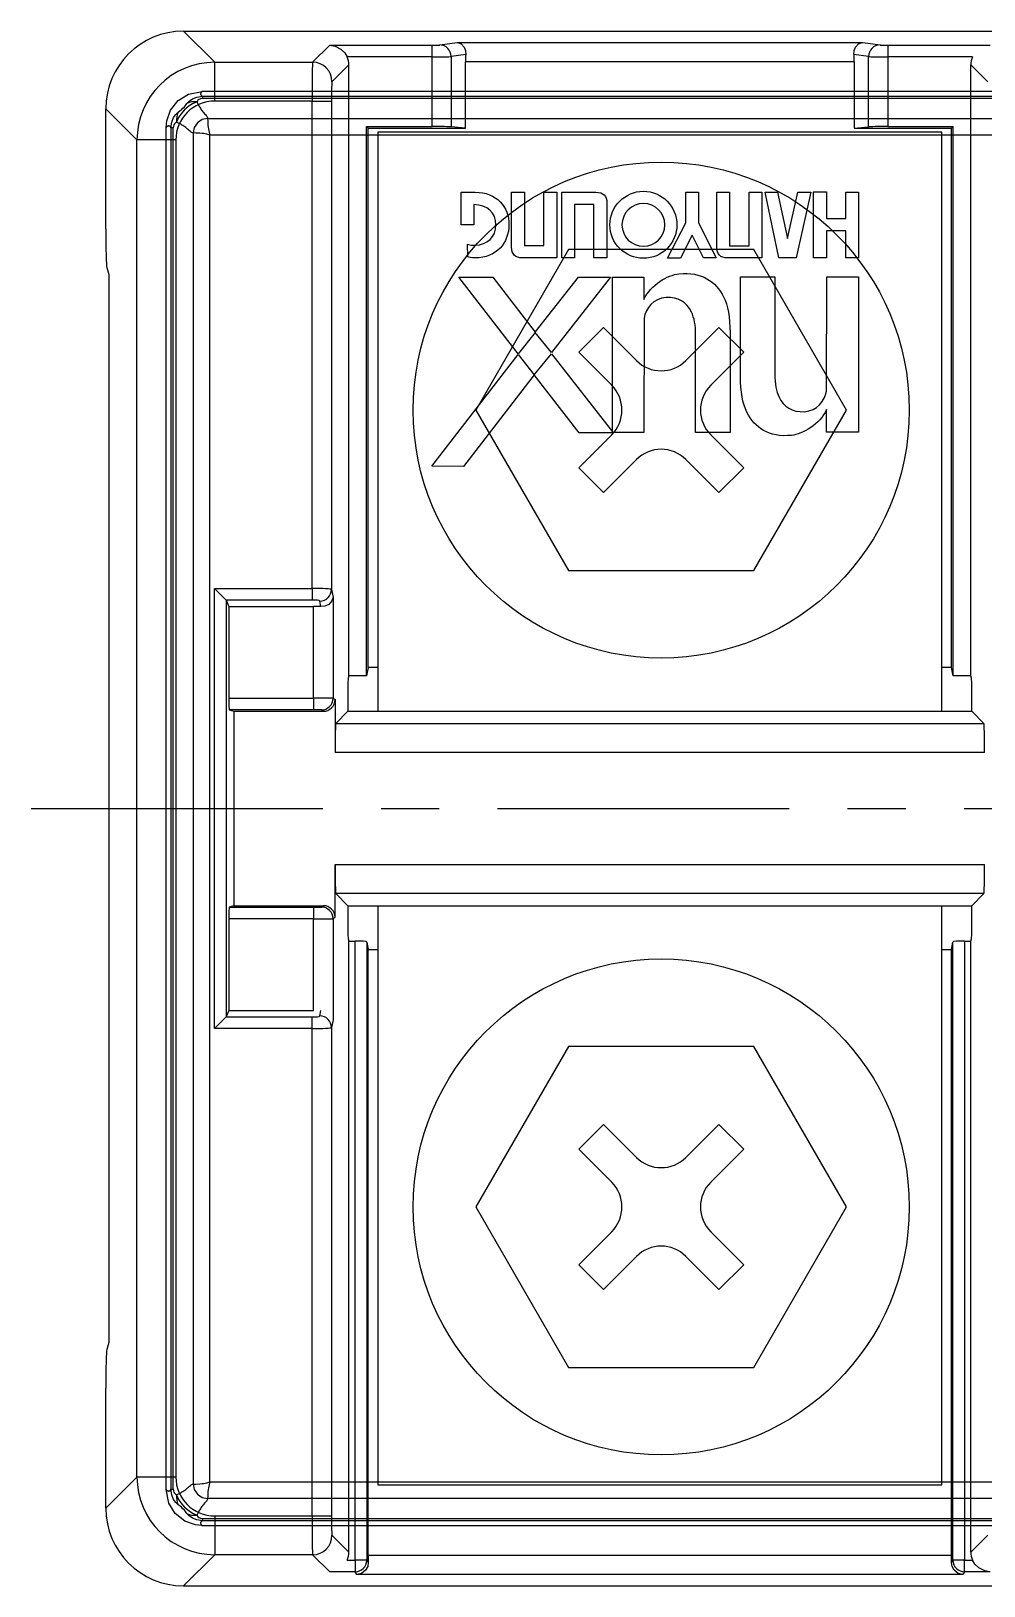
# Model space of a CAD drawing. Extents: x 223136 to 348136, y -32544 to -4064.
# Drawn here: x 258016.64 to 258041.14, y -8635.19 to -8595.19 of the extents above; entities that cross this region are included whole.
import ezdxf

# ---------------------------------------------------------------- set-up
doc = ezdxf.new("R2010")
doc.units = 0
doc.header["$LTSCALE"] = 20
doc.header["$MEASUREMENT"] = 0
doc.linetypes.add('CENTER', pattern=[0.6, 0.375, -0.075, 0.075, -0.075])
doc.linetypes.add('DASHDOT', pattern=[1, 0.5, -0.25, 0, -0.25])
doc.layers.add('3', color=3, linetype='DASHDOT')

# ---------------------------------------------------------------- blocks, each defined once
blk = doc.blocks.new('30a3p')
at = {"color": 6}
for p, q in [((7580.421, -15959.299), (7500.876, -15959.299)), ((7500.888, -15959.422), (7500.888, -15959.482)), ((7500.888, -15959.422), (7580.41, -15959.422)), ((7580.41, -15959.482), (7500.888, -15959.482)), ((7501.018, -15959.993), (7580.28, -15959.993)), ((7499.951, -15995.27), (7499.951, -15960.225)), ((7500.133, -15960.236), (7500.074, -15960.236)), ((7500.074, -15960.236), (7500.074, -15995.258)), ((7500.133, -15995.258), (7500.133, -15960.236)), ((7500.645, -15960.366), (7500.645, -15995.128)), ((7580.22, -15960.426), (7501.078, -15960.426)), ((7501.078, -15995.068), (7501.078, -15960.426)), ((7507.539, -15962.729), (7507.538, -15961.89)), ((7507.538, -15961.89), (7507.896, -15961.891)), ((7508.837, -15961.891), (7509.165, -15961.891)), ((7508.837, -15963.302), (7508.837, -15961.891)), ((7509.165, -15961.891), (7509.165, -15963.26)), ((7509.669, -15963.26), (7509.669, -15961.891)), ((7509.669, -15961.891), (7509.996, -15961.891)), ((7509.996, -15961.891), (7509.997, -15963.582)), ((7510.125, -15961.891), (7511.005, -15961.891)), ((7510.125, -15963.582), (7510.125, -15961.891)), ((7513.318, -15962.684), (7513.318, -15961.893)), ((7513.318, -15961.893), (7513.644, -15961.893)), ((7513.644, -15961.893), (7513.644, -15962.684)), ((7514.113, -15963.302), (7514.113, -15961.891)), ((7514.113, -15961.891), (7514.438, -15961.891)), ((7514.438, -15961.891), (7514.438, -15963.272)), ((7514.943, -15963.272), (7514.943, -15961.891)), ((7514.943, -15961.891), (7515.272, -15961.891)), ((7515.272, -15961.891), (7515.273, -15963.582)), ((7515.359, -15961.891), (7515.671, -15961.891)), ((7515.71, -15963.582), (7515.359, -15961.891)), ((7515.671, -15961.891), (7515.928, -15963.081)), ((7515.928, -15963.081), (7516.196, -15961.891)), ((7516.535, -15961.891), (7516.151, -15963.582)), ((7516.196, -15961.891), (7516.535, -15961.891)), ((7516.604, -15963.582), (7516.604, -15961.885)), ((7516.604, -15961.885), (7516.936, -15961.885)), ((7516.936, -15961.885), (7516.936, -15962.572)), ((7517.434, -15962.572), (7517.431, -15961.888)), ((7517.431, -15961.888), (7517.76, -15961.888)), ((7517.76, -15961.888), (7517.758, -15963.582)), ((7507.867, -15962.212), (7507.867, -15962.729)), ((7510.952, -15962.212), (7510.453, -15962.212)), ((7510.453, -15962.212), (7510.453, -15963.582)), ((7510.952, -15963.582), (7510.952, -15962.212)), ((7511.285, -15962.171), (7511.285, -15963.582)), ((7507.867, -15962.729), (7507.539, -15962.729)), ((7512.847, -15963.586), (7513.318, -15962.684)), ((7513.644, -15962.684), (7514.1, -15963.579)), ((7516.936, -15962.572), (7517.434, -15962.572)), ((7513.48, -15962.999), (7513.177, -15963.586)), ((7513.771, -15963.579), (7513.48, -15962.999)), ((7516.936, -15962.885), (7516.936, -15963.582)), ((7517.43, -15962.885), (7516.936, -15962.885)), ((7517.431, -15963.582), (7517.43, -15962.885)), ((7507.706, -15963.555), (7507.705, -15963.226)), ((7509.997, -15963.582), (7509.117, -15963.582)), ((7509.165, -15963.26), (7509.669, -15963.26)), ((7510.453, -15963.582), (7510.125, -15963.582)), ((7511.285, -15963.582), (7510.952, -15963.582)), ((7513.177, -15963.586), (7512.847, -15963.586)), ((7514.1, -15963.579), (7513.771, -15963.579)), ((7515.273, -15963.582), (7514.393, -15963.582)), ((7514.438, -15963.272), (7514.943, -15963.272)), ((7516.151, -15963.582), (7515.71, -15963.582)), ((7516.936, -15963.582), (7516.604, -15963.582)), ((7517.758, -15963.582), (7517.431, -15963.582)), ((7507.481, -15964.082), (7508.349, -15964.082)), ((7509.007, -15966.048), (7507.481, -15964.082)), ((7508.349, -15964.082), (7509.441, -15965.493)), ((7509.441, -15965.493), (7510.56, -15964.077)), ((7511.378, -15964.075), (7509.864, -15966.02)), ((7510.56, -15964.077), (7511.378, -15964.075)), ((7511.434, -15968.057), (7511.434, -15964.077)), ((7511.434, -15964.077), (7512.238, -15964.077)), ((7512.238, -15964.077), (7512.238, -15964.654)), ((7514.723, -15966.626), (7514.723, -15964.065)), ((7514.723, -15964.065), (7515.606, -15964.065)), ((7515.606, -15964.065), (7515.606, -15966.577)), ((7516.934, -15967.007), (7516.94, -15964.065)), ((7516.94, -15964.065), (7517.76, -15964.065)), ((7517.76, -15964.065), (7517.76, -15968.062)), ((7512.243, -15965.132), (7512.237, -15968.074)), ((7509.444, -15965.502), (7509.007, -15966.048)), ((7509.864, -15966.02), (7509.444, -15965.502)), ((7513.57, -15968.074), (7513.57, -15965.562)), ((7514.454, -15965.513), (7514.454, -15968.074)), ((7506.783, -15968.942), (7509.009, -15966.066)), ((7509.009, -15966.066), (7509.42, -15966.587)), ((7509.42, -15966.587), (7509.86, -15966.049)), ((7509.86, -15966.049), (7511.434, -15968.057)), ((7509.42, -15966.594), (7507.595, -15968.946)), ((7510.571, -15968.085), (7509.42, -15966.594)), ((7516.939, -15968.062), (7516.939, -15967.486)), ((7511.456, -15968.085), (7510.571, -15968.085)), ((7512.237, -15968.074), (7511.447, -15968.074)), ((7511.447, -15968.074), (7511.456, -15968.085)), ((7514.454, -15968.074), (7513.57, -15968.074)), ((7517.76, -15968.062), (7516.939, -15968.062)), ((7507.595, -15968.946), (7506.783, -15968.942)), ((7501.078, -15995.068), (7580.22, -15995.068)), ((7500.074, -15995.258), (7500.133, -15995.258)), ((7580.28, -15995.501), (7501.018, -15995.501)), ((7500.876, -15996.195), (7580.421, -15996.195)), ((7500.888, -15996.013), (7500.888, -15996.072)), ((7500.888, -15996.013), (7580.41, -15996.013)), ((7580.41, -15996.072), (7500.888, -15996.072))]:
    blk.add_line(p, q, dxfattribs=at)
for points in [[(7499.951, -15960.225), (7499.967, -15960.057), (7500.065, -15959.779), (7500.258, -15959.533), (7500.526, -15959.369), (7500.876, -15959.299)], [(7500.745, -15959.567), (7500.625, -15959.619), (7500.539, -15959.674), (7500.425, -15959.775), (7500.325, -15959.887), (7500.271, -15959.973), (7500.219, -15960.093)], [(7500.486, -15959.607), (7500.542, -15959.548), (7500.625, -15959.491), (7500.743, -15959.443), (7500.888, -15959.422)], [(7500.074, -15960.236), (7500.095, -15960.092), (7500.142, -15959.973), (7500.2, -15959.89), (7500.259, -15959.834)], [(7500.259, -15959.834), (7500.313, -15959.794), (7500.345, -15959.769), (7500.384, -15959.733), (7500.421, -15959.694), (7500.446, -15959.661), (7500.486, -15959.607)], [(7501.018, -15959.993), (7500.881, -15960.022), (7500.756, -15960.104), (7500.674, -15960.229), (7500.645, -15960.366)], [(7501.018, -15959.993), (7501.02, -15960.064), (7501.027, -15960.164), (7501.032, -15960.226), (7501.036, -15960.263), (7501.053, -15960.349), (7501.078, -15960.426)], [(7501.078, -15960.426), (7501, -15960.401), (7500.915, -15960.384), (7500.877, -15960.38), (7500.815, -15960.375), (7500.716, -15960.369), (7500.645, -15960.366)], [(7500.645, -15995.128), (7500.716, -15995.126), (7500.815, -15995.119), (7500.877, -15995.114), (7500.915, -15995.11), (7501, -15995.093), (7501.078, -15995.068)], [(7500.645, -15995.128), (7500.674, -15995.265), (7500.756, -15995.39), (7500.881, -15995.472), (7501.018, -15995.501)], [(7501.078, -15995.068), (7501.053, -15995.146), (7501.036, -15995.231), (7501.032, -15995.269), (7501.027, -15995.331), (7501.02, -15995.43), (7501.018, -15995.501)], [(7500.876, -15996.195), (7500.708, -15996.179), (7500.431, -15996.081), (7500.185, -15995.888), (7500.021, -15995.62), (7499.951, -15995.27)], [(7500.259, -15995.66), (7500.2, -15995.604), (7500.142, -15995.521), (7500.095, -15995.402), (7500.074, -15995.258)], [(7500.219, -15995.401), (7500.271, -15995.521), (7500.325, -15995.607), (7500.425, -15995.719), (7500.539, -15995.82), (7500.625, -15995.875), (7500.745, -15995.927)], [(7500.486, -15995.887), (7500.446, -15995.833), (7500.421, -15995.8), (7500.384, -15995.761), (7500.345, -15995.725), (7500.313, -15995.7), (7500.259, -15995.66)], [(7500.888, -15996.072), (7500.743, -15996.051), (7500.625, -15996.004), (7500.542, -15995.946), (7500.486, -15995.887)]]:
    blk.add_lwpolyline(points, dxfattribs=at)
for centre, major_axis, start_param, end_param in [((7500.745, -15960), (-0.467, 0.18), 5.028646, 5.58453), ((7500.652, -15960.093), (0.18, -0.467), 3.840248, 4.396132), ((7500.652, -15995.401), (-0.18, -0.467), 5.028646, 5.58453), ((7500.745, -15995.494), (0.467, 0.18), 3.840248, 4.396132)]:
    blk.add_ellipse(centre, major_axis=major_axis, ratio=0.850428, start_param=start_param, end_param=end_param, dxfattribs=at)
for points, knots in [([(7500.888, -15959.482), (7500.877, -15959.482), (7500.867, -15959.482), (7500.841, -15959.486), (7500.826, -15959.49), (7500.794, -15959.504), (7500.779, -15959.516), (7500.757, -15959.54), (7500.75, -15959.554), (7500.745, -15959.567)], [0, 0, 0, 0, 0.00308828, 0.00308828, 0.00802952, 0.00802952, 0.01593551, 0.01593551, 0.02408857, 0.02408857, 0.02408857, 0.02408857]), ([(7500.745, -15959.567), (7500.754, -15959.59), (7500.765, -15959.612), (7500.784, -15959.651), (7500.793, -15959.667), (7500.811, -15959.699), (7500.82, -15959.715), (7500.851, -15959.762), (7500.873, -15959.794), (7500.924, -15959.858), (7500.954, -15959.889), (7501.006, -15959.945), (7501.016, -15959.969), (7501.018, -15959.993)], [-0.11119428, -0.11119428, -0.11119428, -0.11119428, -0.09665586, -0.09665586, -0.08642643, -0.08642643, -0.076197, -0.076197, -0.05573813, -0.05573813, -0.03527927, -0.03527927, -0.01992218, -0.01992218, -0.01992218, -0.01992218]), ([(7500.876, -15959.299), (7500.875, -15959.3), (7500.873, -15959.302), (7500.865, -15959.311), (7500.859, -15959.318), (7500.848, -15959.333), (7500.844, -15959.34), (7500.838, -15959.355), (7500.837, -15959.362), (7500.839, -15959.377), (7500.841, -15959.384), (7500.852, -15959.398), (7500.859, -15959.405), (7500.875, -15959.415), (7500.881, -15959.419), (7500.888, -15959.422)], [-0.0052580895, -0.0052580895, -0.0052580895, -0.0052580895, -0.0052334116, -0.0052334116, -0.0051100696, -0.0051100696, -0.0049867276, -0.0049867276, -0.0048633855, -0.0048633855, -0.0047400435, -0.0047400435, -0.0046167015, -0.0046167015, -0.004555117, -0.004555117, -0.004555117, -0.004555117]), ([(7500.074, -15960.236), (7500.071, -15960.229), (7500.067, -15960.223), (7500.057, -15960.207), (7500.05, -15960.2), (7500.036, -15960.19), (7500.028, -15960.187), (7500.014, -15960.185), (7500.007, -15960.186), (7499.992, -15960.192), (7499.985, -15960.196), (7499.97, -15960.207), (7499.962, -15960.213), (7499.954, -15960.222), (7499.952, -15960.223), (7499.951, -15960.225)], [0.004555117, 0.004555117, 0.004555117, 0.004555117, 0.0046167015, 0.0046167015, 0.0047400435, 0.0047400435, 0.0048633855, 0.0048633855, 0.0049867276, 0.0049867276, 0.0051100696, 0.0051100696, 0.0052334116, 0.0052334116, 0.0052580895, 0.0052580895, 0.0052580895, 0.0052580895]), ([(7500.219, -15960.093), (7500.214, -15960.095), (7500.209, -15960.097), (7500.196, -15960.104), (7500.188, -15960.11), (7500.168, -15960.127), (7500.157, -15960.141), (7500.139, -15960.182), (7500.133, -15960.209), (7500.133, -15960.236)], [0, 0, 0, 0, 0.00308619, 0.00308619, 0.00802409, 0.00802409, 0.01592473, 0.01592473, 0.02407226, 0.02407226, 0.02407226, 0.02407226]), ([(7500.645, -15960.366), (7500.621, -15960.364), (7500.597, -15960.355), (7500.541, -15960.302), (7500.509, -15960.272), (7500.446, -15960.221), (7500.414, -15960.199), (7500.366, -15960.169), (7500.351, -15960.159), (7500.319, -15960.141), (7500.303, -15960.133), (7500.264, -15960.113), (7500.241, -15960.103), (7500.219, -15960.093)], [0.01992218, 0.01992218, 0.01992218, 0.01992218, 0.03527927, 0.03527927, 0.05573813, 0.05573813, 0.076197, 0.076197, 0.08642643, 0.08642643, 0.09665586, 0.09665586, 0.11119428, 0.11119428, 0.11119428, 0.11119428]), ([(7511.364, -15962.731), (7511.364, -15962.255), (7511.75, -15961.869), (7512.226, -15961.869), (7512.702, -15961.869), (7513.088, -15962.255), (7513.088, -15962.731)], [0, 0, 0, 0, 1, 1, 1, 2, 2, 2, 2]), ([(7512.777, -15962.733), (7512.777, -15962.429), (7512.531, -15962.182), (7512.226, -15962.182), (7511.922, -15962.182), (7511.675, -15962.429), (7511.675, -15962.733)], [0, 0, 0, 0, 1, 1, 1, 2, 2, 2, 2]), ([(7507.705, -15963.226), (7507.749, -15963.237), (7507.737, -15963.253), (7507.896, -15963.253), (7508.207, -15963.253), (7508.434, -15963.04), (7508.434, -15962.729)], [0, 0, 0, 0, 1, 1, 1, 2, 2, 2, 2]), ([(7508.768, -15962.729), (7508.768, -15963.192), (7508.442, -15963.582), (7507.903, -15963.582), (7507.779, -15963.582), (7507.75, -15963.562), (7507.706, -15963.555)], [0, 0, 0, 0, 1, 1, 1, 2, 2, 2, 2]), ([(7513.088, -15962.731), (7513.088, -15963.207), (7512.702, -15963.593), (7512.226, -15963.593), (7511.75, -15963.593), (7511.364, -15963.207), (7511.364, -15962.731)], [0, 0, 0, 0, 1, 1, 1, 2, 2, 2, 2]), ([(7511.675, -15962.733), (7511.675, -15963.037), (7511.922, -15963.284), (7512.226, -15963.284), (7512.531, -15963.284), (7512.777, -15963.037), (7512.777, -15962.733)], [0, 0, 0, 0, 1, 1, 1, 2, 2, 2, 2]), ([(7500.219, -15995.401), (7500.241, -15995.392), (7500.264, -15995.381), (7500.303, -15995.362), (7500.319, -15995.353), (7500.351, -15995.335), (7500.366, -15995.326), (7500.414, -15995.295), (7500.446, -15995.273), (7500.509, -15995.222), (7500.541, -15995.192), (7500.597, -15995.14), (7500.621, -15995.13), (7500.645, -15995.128)], [-0.11119428, -0.11119428, -0.11119428, -0.11119428, -0.09665586, -0.09665586, -0.08642643, -0.08642643, -0.076197, -0.076197, -0.05573813, -0.05573813, -0.03527927, -0.03527927, -0.01992218, -0.01992218, -0.01992218, -0.01992218]), ([(7499.951, -15995.27), (7499.952, -15995.271), (7499.954, -15995.273), (7499.962, -15995.281), (7499.97, -15995.287), (7499.985, -15995.298), (7499.992, -15995.302), (7500.007, -15995.308), (7500.014, -15995.309), (7500.028, -15995.307), (7500.036, -15995.305), (7500.05, -15995.294), (7500.057, -15995.287), (7500.067, -15995.271), (7500.071, -15995.265), (7500.074, -15995.258)], [-0.0030259614, -0.0030259614, -0.0030259614, -0.0030259614, -0.0030012834, -0.0030012834, -0.0028779414, -0.0028779414, -0.0027545994, -0.0027545994, -0.0026312574, -0.0026312574, -0.0025079154, -0.0025079154, -0.0023845734, -0.0023845734, -0.0023229888, -0.0023229888, -0.0023229888, -0.0023229888]), ([(7500.133, -15995.258), (7500.133, -15995.286), (7500.139, -15995.313), (7500.157, -15995.353), (7500.168, -15995.367), (7500.188, -15995.385), (7500.196, -15995.39), (7500.209, -15995.397), (7500.214, -15995.399), (7500.219, -15995.401)], [0, 0, 0, 0, 0.00814753, 0.00814753, 0.01604817, 0.01604817, 0.02098607, 0.02098607, 0.02407226, 0.02407226, 0.02407226, 0.02407226]), ([(7501.018, -15995.501), (7501.016, -15995.525), (7501.006, -15995.549), (7500.954, -15995.605), (7500.924, -15995.637), (7500.873, -15995.7), (7500.851, -15995.732), (7500.82, -15995.78), (7500.811, -15995.795), (7500.793, -15995.827), (7500.784, -15995.843), (7500.765, -15995.882), (7500.754, -15995.905), (7500.745, -15995.927)], [0.01992218, 0.01992218, 0.01992218, 0.01992218, 0.03527927, 0.03527927, 0.05573813, 0.05573813, 0.076197, 0.076197, 0.08642643, 0.08642643, 0.09665586, 0.09665586, 0.11119428, 0.11119428, 0.11119428, 0.11119428]), ([(7500.745, -15995.927), (7500.75, -15995.941), (7500.757, -15995.954), (7500.779, -15995.978), (7500.794, -15995.99), (7500.826, -15996.004), (7500.841, -15996.008), (7500.867, -15996.012), (7500.877, -15996.013), (7500.888, -15996.013)], [0, 0, 0, 0, 0.00815305, 0.00815305, 0.01605904, 0.01605904, 0.02100029, 0.02100029, 0.02408857, 0.02408857, 0.02408857, 0.02408857]), ([(7500.888, -15996.072), (7500.881, -15996.075), (7500.875, -15996.079), (7500.859, -15996.089), (7500.852, -15996.096), (7500.841, -15996.11), (7500.839, -15996.118), (7500.837, -15996.132), (7500.838, -15996.139), (7500.844, -15996.154), (7500.848, -15996.161), (7500.859, -15996.176), (7500.865, -15996.184), (7500.873, -15996.192), (7500.875, -15996.194), (7500.876, -15996.195)], [0.0023229888, 0.0023229888, 0.0023229888, 0.0023229888, 0.0023845734, 0.0023845734, 0.0025079154, 0.0025079154, 0.0026312574, 0.0026312574, 0.0027545994, 0.0027545994, 0.0028779414, 0.0028779414, 0.0030012834, 0.0030012834, 0.0030259614, 0.0030259614, 0.0030259614, 0.0030259614])]:
    blk.add_open_spline(points, degree=3, knots=knots, dxfattribs=at)
for points in [[(7507.896, -15961.891), (7508.453, -15961.891), (7508.768, -15962.266), (7508.768, -15962.729)], [(7511.005, -15961.891), (7511.194, -15961.891), (7511.288, -15961.985), (7511.285, -15962.171)], [(7508.434, -15962.729), (7508.434, -15962.418), (7508.207, -15962.211), (7507.867, -15962.212)], [(7509.117, -15963.582), (7508.927, -15963.582), (7508.834, -15963.488), (7508.837, -15963.302)], [(7514.393, -15963.582), (7514.203, -15963.582), (7514.11, -15963.488), (7514.113, -15963.302)], [(7512.238, -15964.654), (7512.411, -15964.272), (7512.859, -15964.022), (7513.14, -15963.992)], [(7513.14, -15963.992), (7513.727, -15963.93), (7514.09, -15964.19), (7514.29, -15964.585)], [(7512.809, -15964.601), (7512.484, -15964.621), (7512.281, -15964.881), (7512.243, -15965.132)], [(7513.462, -15964.974), (7513.342, -15964.725), (7513.123, -15964.583), (7512.809, -15964.601)], [(7514.29, -15964.585), (7514.399, -15964.801), (7514.454, -15965.111), (7514.454, -15965.513)], [(7513.57, -15965.562), (7513.57, -15965.318), (7513.534, -15965.122), (7513.462, -15964.974)], [(7514.887, -15967.554), (7514.778, -15967.338), (7514.723, -15967.028), (7514.723, -15966.626)], [(7515.606, -15966.577), (7515.606, -15966.821), (7515.643, -15967.017), (7515.715, -15967.165)], [(7515.715, -15967.165), (7515.835, -15967.414), (7516.054, -15967.556), (7516.368, -15967.538)], [(7516.368, -15967.538), (7516.693, -15967.518), (7516.896, -15967.258), (7516.934, -15967.007)], [(7516.037, -15968.147), (7515.45, -15968.209), (7515.087, -15967.949), (7514.887, -15967.554)], [(7516.939, -15967.486), (7516.766, -15967.867), (7516.318, -15968.117), (7516.037, -15968.147)]]:
    blk.add_open_spline(points, degree=3, dxfattribs=at)

msp = doc.modelspace()

# ---------------------------------------------------------------- linework, layer by layer
for p, q in [((258020.557, -8595.189), (258045.508, -8595.189)), ((258020.557, -8595.189), (258021.359, -8595.991)), ((258023.875, -8595.991), (258024.316, -8595.551)), ((258024.316, -8595.551), (258026.948, -8595.551)), ((258026.948, -8595.851), (258026.948, -8595.551)), ((258027.145, -8595.546), (258027.591, -8595.48)), ((258027.591, -8595.48), (258038.025, -8595.48)), ((258038.025, -8595.48), (258038.471, -8595.546)), ((258038.668, -8595.551), (258041.3, -8595.551)), ((258038.668, -8595.551), (258038.668, -8595.851)), ((258021.359, -8596.991), (258021.359, -8595.991)), ((258021.359, -8595.991), (258023.875, -8595.991)), ((258026.948, -8595.851), (258024.763, -8595.851)), ((258026.948, -8597.646), (258026.948, -8595.851)), ((258027.814, -8595.791), (258027.44, -8595.846)), ((258027.44, -8595.846), (258027.44, -8597.653)), ((258027.808, -8597.689), (258027.808, -8595.98)), ((258037.808, -8595.98), (258027.808, -8595.98)), ((258038.176, -8595.846), (258037.801, -8595.791)), ((258037.808, -8595.98), (258037.808, -8597.689)), ((258038.176, -8597.653), (258038.176, -8595.846)), ((258040.853, -8595.851), (258038.668, -8595.851)), ((258038.668, -8595.851), (258038.668, -8597.646)), ((258024.808, -8596.058), (258024.375, -8596.491)), ((258024.808, -8611.779), (258024.808, -8596.058)), ((258040.808, -8611.779), (258040.808, -8596.058)), ((258041.241, -8596.491), (258040.808, -8596.058)), ((258018.558, -8600.273), (258018.558, -8597.188)), ((258019.36, -8597.99), (258018.558, -8597.188)), ((258023.863, -8596.991), (258021.359, -8596.991)), ((258023.863, -8609.529), (258023.863, -8596.991)), ((258023.863, -8596.991), (258024.362, -8596.991)), ((258024.362, -8596.991), (258024.362, -8609.554)), ((258019.36, -8632.388), (258019.36, -8597.99)), ((258020.36, -8597.99), (258019.36, -8597.99)), ((258020.36, -8597.99), (258020.36, -8632.388)), ((258025.264, -8597.646), (258026.948, -8597.646)), ((258025.264, -8611.779), (258025.264, -8597.646)), ((258025.264, -8597.646), (258025.308, -8597.689)), ((258025.308, -8597.689), (258027.808, -8597.689)), ((258025.308, -8611.56), (258025.308, -8597.689)), ((258025.558, -8597.789), (258025.558, -8612.689)), ((258040.058, -8597.789), (258025.558, -8597.789)), ((258027.808, -8597.689), (258027.44, -8597.653)), ((258037.808, -8597.689), (258038.176, -8597.653)), ((258037.808, -8597.689), (258040.308, -8597.689)), ((258038.668, -8597.646), (258040.352, -8597.646)), ((258040.058, -8612.689), (258040.058, -8597.789)), ((258040.308, -8597.689), (258040.352, -8597.646)), ((258040.308, -8611.56), (258040.308, -8597.689)), ((258040.352, -8611.779), (258040.352, -8597.646)), ((258018.582, -8601.269), (258018.636, -8601.452)), ((258018.636, -8601.452), (258018.636, -8628.927)), ((258021.355, -8609.529), (258021.653, -8609.826)), ((258021.355, -8609.529), (258023.863, -8609.529)), ((258021.355, -8620.85), (258021.355, -8609.529)), ((258023.863, -8609.529), (258023.863, -8609.826)), ((258024.362, -8609.554), (258024.402, -8609.752)), ((258023.863, -8609.826), (258021.653, -8609.826)), ((258021.655, -8609.829), (258021.719, -8609.989)), ((258021.655, -8609.829), (258021.655, -8620.549)), ((258021.719, -8609.989), (258023.902, -8609.989)), ((258021.719, -8609.989), (258021.719, -8612.351)), ((258023.902, -8612.351), (258023.902, -8609.989)), ((258024.091, -8609.994), (258024.063, -8609.852)), ((258024.402, -8609.752), (258024.402, -8612.354)), ((258025.308, -8611.56), (258025.264, -8611.779)), ((258025.558, -8611.56), (258025.308, -8611.56)), ((258040.308, -8611.56), (258040.058, -8611.56)), ((258040.352, -8611.779), (258040.308, -8611.56)), ((258024.808, -8611.779), (258024.792, -8611.834)), ((258025.264, -8611.779), (258024.808, -8611.779)), ((258040.808, -8611.779), (258040.352, -8611.779)), ((258040.824, -8611.834), (258040.808, -8611.779)), ((258021.719, -8612.351), (258023.902, -8612.351)), ((258023.902, -8612.351), (258023.902, -8612.651)), ((258024.402, -8612.354), (258024.454, -8612.389)), ((258024.454, -8612.389), (258024.454, -8613.75)), ((258024.784, -8612.133), (258024.784, -8612.689)), ((258040.831, -8612.689), (258040.831, -8612.133)), ((258021.734, -8612.651), (258021.85, -8612.689)), ((258023.902, -8612.651), (258021.734, -8612.651)), ((258021.85, -8612.689), (258021.85, -8617.689)), ((258021.85, -8612.689), (258024.154, -8612.689)), ((258024.154, -8612.689), (258024.102, -8612.654)), ((258024.784, -8612.689), (258024.474, -8613)), ((258024.784, -8612.689), (258040.831, -8612.689)), ((258041.142, -8613), (258040.831, -8612.689)), ((258024.474, -8613), (258041.142, -8613)), ((258041.161, -8613.75), (258024.454, -8613.75)), ((258024.454, -8617.989), (258024.454, -8616.629)), ((258024.454, -8616.629), (258041.161, -8616.629)), ((258024.474, -8617.378), (258024.784, -8617.689)), ((258041.142, -8617.378), (258024.474, -8617.378)), ((258040.831, -8617.689), (258041.142, -8617.378)), ((258021.85, -8617.689), (258021.734, -8617.728)), ((258021.734, -8617.728), (258023.902, -8617.728)), ((258021.85, -8617.689), (258024.154, -8617.689)), ((258023.902, -8617.728), (258023.902, -8618.028)), ((258024.102, -8617.724), (258024.154, -8617.689)), ((258024.454, -8617.989), (258024.402, -8618.024)), ((258024.784, -8617.689), (258024.784, -8618.246)), ((258024.784, -8617.689), (258040.831, -8617.689)), ((258025.558, -8617.689), (258025.558, -8632.589)), ((258040.058, -8632.589), (258040.058, -8617.689)), ((258040.831, -8618.246), (258040.831, -8617.689)), ((258021.719, -8618.028), (258021.719, -8620.389)), ((258023.902, -8618.028), (258021.719, -8618.028)), ((258023.902, -8620.389), (258023.902, -8618.028)), ((258024.402, -8618.024), (258024.402, -8620.627)), ((258024.792, -8618.544), (258024.808, -8618.599)), ((258024.808, -8634.32), (258024.808, -8618.599)), ((258024.808, -8618.599), (258024.969, -8618.599)), ((258024.969, -8634.528), (258024.969, -8618.599)), ((258025.269, -8618.625), (258025.308, -8618.818)), ((258025.269, -8618.625), (258025.269, -8634.528)), ((258040.308, -8618.818), (258040.346, -8618.625)), ((258040.346, -8634.528), (258040.346, -8618.625)), ((258040.646, -8618.599), (258040.808, -8618.599)), ((258040.646, -8618.599), (258040.646, -8634.528)), ((258040.808, -8618.599), (258040.824, -8618.544)), ((258040.808, -8634.32), (258040.808, -8618.599)), ((258025.308, -8634.398), (258025.308, -8618.818)), ((258025.308, -8618.818), (258025.558, -8618.818)), ((258040.058, -8618.818), (258040.308, -8618.818)), ((258040.308, -8634.398), (258040.308, -8618.818)), ((258021.719, -8620.389), (258021.655, -8620.549)), ((258021.719, -8620.389), (258023.902, -8620.389)), ((258024.063, -8620.527), (258024.091, -8620.384)), ((258021.355, -8620.85), (258021.653, -8620.552)), ((258021.653, -8620.552), (258023.863, -8620.552)), ((258023.863, -8620.85), (258023.863, -8620.552)), ((258024.402, -8620.627), (258024.362, -8620.824)), ((258023.863, -8620.85), (258021.355, -8620.85)), ((258023.863, -8633.388), (258023.863, -8620.85)), ((258024.362, -8620.824), (258024.362, -8633.388)), ((258018.636, -8628.927), (258018.582, -8629.109)), ((258018.558, -8633.19), (258018.558, -8630.105)), ((258018.558, -8633.19), (258019.36, -8632.388)), ((258020.36, -8632.388), (258019.36, -8632.388)), ((258025.558, -8632.589), (258040.058, -8632.589)), ((258021.359, -8633.388), (258021.359, -8634.387)), ((258021.359, -8633.388), (258023.863, -8633.388)), ((258023.863, -8633.388), (258024.362, -8633.388)), ((258024.375, -8633.887), (258024.808, -8634.32)), ((258040.808, -8634.32), (258041.241, -8633.887)), ((258021.359, -8634.387), (258020.557, -8635.189)), ((258023.875, -8634.387), (258021.359, -8634.387)), ((258024.316, -8634.828), (258023.875, -8634.387)), ((258025.308, -8634.398), (258040.308, -8634.398)), ((258024.763, -8634.528), (258024.969, -8634.528)), ((258024.969, -8634.528), (258024.969, -8634.828)), ((258025.269, -8634.528), (258024.969, -8634.528)), ((258025.269, -8634.528), (258025.309, -8634.586)), ((258040.307, -8634.586), (258040.346, -8634.528)), ((258040.646, -8634.528), (258040.346, -8634.528)), ((258040.646, -8634.528), (258040.853, -8634.528)), ((258040.646, -8634.828), (258040.646, -8634.528)), ((258020.557, -8635.189), (258045.508, -8635.189)), ((258024.969, -8634.828), (258024.316, -8634.828)), ((258025.017, -8634.898), (258024.969, -8634.828)), ((258040.599, -8634.898), (258025.017, -8634.898)), ((258040.646, -8634.828), (258040.599, -8634.898)), ((258041.3, -8634.828), (258040.646, -8634.828))]:
    msp.add_line(p, q)
at = {"color": 1, "linetype": 'CENTER'}
msp.add_line((258016.636, -8615.189), (258104.979, -8615.189), dxfattribs=at)
for points in [[(258024.316, -8595.551), (258024.319, -8595.551), (258024.453, -8595.573), (258024.606, -8595.654), (258024.703, -8595.751), (258024.763, -8595.851)], [(258027.591, -8595.48), (258027.593, -8595.48), (258027.604, -8595.481), (258027.697, -8595.517), (258027.774, -8595.603), (258027.806, -8595.687), (258027.814, -8595.791)], [(258037.801, -8595.791), (258037.809, -8595.687), (258037.842, -8595.603), (258037.919, -8595.517), (258038.012, -8595.481), (258038.023, -8595.48), (258038.025, -8595.48)], [(258024.402, -8609.752), (258024.402, -8609.754), (258024.374, -8609.849), (258024.293, -8609.939), (258024.194, -8609.984), (258024.091, -8609.994)], [(258025.309, -8634.586), (258025.293, -8634.687), (258025.239, -8634.785), (258025.133, -8634.869), (258025.019, -8634.898), (258025.017, -8634.898)], [(258040.599, -8634.898), (258040.597, -8634.898), (258040.483, -8634.869), (258040.377, -8634.785), (258040.323, -8634.687), (258040.307, -8634.586)], [(258041.3, -8634.828), (258041.297, -8634.828), (258041.163, -8634.805), (258041.01, -8634.725), (258040.913, -8634.628), (258040.853, -8634.528)]]:
    msp.add_lwpolyline(points)
for centre, start, end in [((258021.36, -8597.991), 90.0196, 180), ((258021.36, -8632.387), 180, 269.9804)]:
    msp.add_arc(centre, 2, start, end)
for centre, major_axis, ratio, start_param, end_param in [((258020.559, -8597.19), (-1.415, 1.415), 0.999315, 5.49813, 7.068241), ((258026.948, -8595.546), (-0.2, 0), 0.026186, 1.570796, 2.96706), ((258027.145, -8595.846), (0.044, -0.297), 0.98448, 1.425622, 2.991873), ((258038.471, -8595.846), (0.044, 0.297), 0.98448, 0.14972, 1.715971), ((258038.668, -8595.546), (0.2, 0), 0.026186, 3.316122, 4.712389), ((258023.876, -8596.991), (0, 1), 0.013093, 0.02618, 1.570796), ((258023.875, -8596.491), (-0.354, 0.354), 0.999315, 3.927333, 5.497444), ((258024.308, -8596.059), (0.354, 0.354), 0.999315, 5.49813, 5.926164), ((258026.948, -8595.845), (0.5, 0), 0.010474, 4.712389, 6.108642), ((258027.896, -8595.98), (0, 0.5), 0.176327, 1.182482, 1.570796), ((258037.72, -8595.98), (0, 0.5), 0.176327, 4.712389, 5.100704), ((258038.668, -8595.845), (-0.5, 0), 0.010474, 0.174533, 1.570796), ((258041.308, -8596.059), (0.354, -0.354), 0.999315, 3.498614, 3.926648), ((258024.376, -8596.991), (0, -0.5), 0.026186, 3.167769, 4.712389), ((258021.36, -8597.991), (-0.708, 0.708), 0.999315, 5.49813, 7.068241), ((258026.948, -8597.654), (0.5, 0), 0.017455, 0.174533, 1.570796), ((258038.668, -8597.654), (-0.5, 0), 0.017455, 4.712389, 6.108646), ((258018.584, -8600.273), (0, -1), 0.026186, 4.712389, 6.195915), ((258023.863, -8609.555), (-0.5, 0), 0.052661, 3.167771, 4.712389), ((258024.063, -8609.554), (0.294, 0.059), 0.991111, 4.517751, 6.08513), ((258021.355, -8609.831), (0.3, 0), 0.131652, 0.05236, 0.1309), ((258023.863, -8609.852), (0.2, 0), 0.131652, 0.02618, 1.570796), ((258023.902, -8610.055), (-0.5, 0), 0.131652, 4.324814, 4.712389), ((258024.792, -8612.133), (0, 0.3), 0.026186, 0.087266, 1.570796), ((258040.824, -8612.133), (0, 0.3), 0.026186, 4.712389, 6.195915), ((258021.734, -8612.351), (0, 0.3), 0.052408, 1.570796, 3.124139), ((258023.902, -8612.354), (0.5, 0), 0.006982, 0.02618, 1.570796), ((258024.102, -8612.354), (0.166, 0.25), 0.999505, 3.729765, 5.300104), ((258024.154, -8612.389), (-0.25, 0.166), 0.999505, 2.158969, 3.729308), ((258023.902, -8612.654), (-0.2, 0), 0.017455, 3.167766, 4.712389), ((258024.474, -8613.75), (0, -0.75), 0.026186, 3.167769, 4.712389), ((258041.142, -8613.75), (0, -0.75), 0.026186, 1.570796, 3.115413), ((258024.474, -8616.629), (0, -0.75), 0.026186, 4.712389, 6.257001), ((258041.142, -8616.629), (0, -0.75), 0.026186, 0.02618, 1.570796), ((258021.734, -8618.028), (0, 0.3), 0.052408, 0.017453, 1.570796), ((258023.902, -8617.724), (-0.2, 0), 0.017455, 1.570796, 3.115413), ((258024.102, -8618.024), (-0.166, 0.25), 0.999505, 4.124673, 5.695013), ((258024.154, -8617.989), (0.25, 0.166), 0.999505, 5.69547, 7.265809), ((258023.902, -8618.024), (0.5, 0), 0.006982, 4.712389, 6.25699), ((258024.792, -8618.246), (0, -0.3), 0.026186, 4.712389, 6.195915), ((258040.824, -8618.246), (0, -0.3), 0.026186, 0.087266, 1.570796), ((258024.969, -8618.625), (-0.3, 0), 0.087489, 3.159045, 4.712389), ((258040.646, -8618.625), (-0.3, 0), 0.087489, 4.712389, 6.265731), ((258021.355, -8620.547), (0.3, 0), 0.131652, 6.152285, 6.230825), ((258023.863, -8620.526), (0.2, 0), 0.131652, 4.712389, 6.257005), ((258024.063, -8620.824), (0.294, -0.059), 0.991111, 0.198055, 1.765434), ((258023.863, -8620.823), (-0.5, 0), 0.052661, 1.570796, 3.115413), ((258018.584, -8630.105), (0, -1), 0.026186, 3.228855, 4.712389), ((258021.36, -8632.387), (-0.708, -0.708), 0.999315, 5.49813, 7.068241), ((258020.559, -8633.188), (-1.415, -1.415), 0.999315, 5.49813, 7.068241), ((258023.876, -8633.388), (0, 1), 0.013093, 1.570796, 3.115413), ((258024.376, -8633.388), (0, -0.5), 0.026186, 4.712389, 6.257001), ((258023.875, -8633.887), (-0.354, -0.354), 0.999315, 0.785741, 2.355852), ((258024.308, -8634.32), (0.354, -0.354), 0.999315, 0.357022, 0.785056), ((258025.317, -8634.398), (0, -0.5), 0.017455, 4.712389, 5.098024), ((258040.299, -8634.398), (0, -0.5), 0.017455, 1.18516, 1.570796), ((258041.308, -8634.32), (0.354, 0.354), 0.999315, 2.356537, 2.784571), ((258024.969, -8634.528), (-0.25, -0.166), 0.999505, 0.983081, 2.55342), ((258040.646, -8634.528), (-0.25, 0.166), 0.999505, 0.588172, 2.158512)]:
    msp.add_ellipse(centre, major_axis=major_axis, ratio=ratio, start_param=start_param, end_param=end_param)
at = {"layer": '3'}
for p, q in [((258031.357, -8602.816), (258030.72, -8603.453)), ((258032.206, -8603.665), (258031.357, -8602.816)), ((258034.329, -8602.816), (258033.48, -8603.665)), ((258034.966, -8603.453), (258034.329, -8602.816)), ((258031.569, -8604.302), (258030.72, -8603.453)), ((258034.966, -8603.453), (258034.117, -8604.302)), ((258031.569, -8605.576), (258030.72, -8606.425)), ((258034.966, -8606.425), (258034.117, -8605.576)), ((258032.206, -8606.213), (258031.357, -8607.062)), ((258034.329, -8607.062), (258033.48, -8606.213)), ((258031.357, -8607.062), (258030.72, -8606.425)), ((258034.966, -8606.425), (258034.329, -8607.062)), ((258031.357, -8623.316), (258030.72, -8623.953)), ((258032.206, -8624.165), (258031.357, -8623.316)), ((258034.329, -8623.316), (258033.48, -8624.165)), ((258034.966, -8623.953), (258034.329, -8623.316)), ((258031.569, -8624.802), (258030.72, -8623.953)), ((258034.966, -8623.953), (258034.117, -8624.802)), ((258031.569, -8626.076), (258030.72, -8626.925)), ((258034.966, -8626.925), (258034.117, -8626.076)), ((258032.206, -8626.713), (258031.357, -8627.562)), ((258034.329, -8627.562), (258033.48, -8626.713)), ((258031.357, -8627.562), (258030.72, -8626.925)), ((258034.966, -8626.925), (258034.329, -8627.562))]:
    msp.add_line(p, q, dxfattribs=at)
for points in [[(258035.226, -8609.067), (258037.61, -8604.939), (258035.226, -8600.811), (258030.46, -8600.811), (258028.076, -8604.939), (258030.46, -8609.067)], [(258035.226, -8629.567), (258037.61, -8625.439), (258035.226, -8621.311), (258030.46, -8621.311), (258028.076, -8625.439), (258030.46, -8629.567)]]:
    msp.add_lwpolyline(points, close=True, dxfattribs=at)
at = {"layer": '3', "linetype": 'ByBlock'}
for centre in [(258032.843, -8604.939), (258032.843, -8625.439)]:
    msp.add_circle(centre, 6.38, dxfattribs=at)
at = {"layer": '3'}
for centre, start, end in [((258032.843, -8603.028), 225, 315), ((258030.932, -8604.939), 315, 45), ((258034.754, -8604.939), 135, 225), ((258032.843, -8606.85), 45, 135), ((258032.843, -8623.528), 225, 315), ((258030.932, -8625.439), 315, 45), ((258034.754, -8625.439), 135, 225), ((258032.843, -8627.35), 45, 135)]:
    msp.add_arc(centre, 0.901, start, end, dxfattribs=at)

# ---------------------------------------------------------------- block references
msp.add_blockref('30a3p', (250520.159, 7362.558))

doc.saveas('drawing.dxf')
